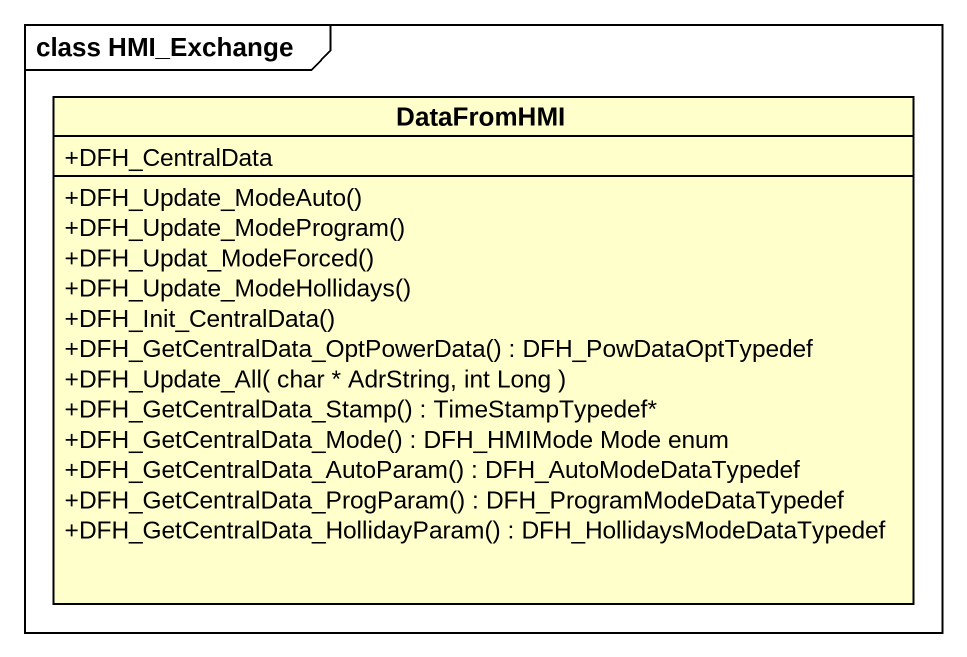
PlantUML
@startuml
mainframe class HMI_Exchange
hide circle
hide empty members
skinparam classAttributeIconSize 0
class DataFromHMI {
  +DFH_CentralData
  +DFH_Update_ModeAuto()
  +DFH_Update_ModeProgram()
  +DFH_Updat_ModeForced()
  +DFH_Update_ModeHollidays()
  +DFH_Init_CentralData()
  +DFH_GetCentralData_OptPowerData() : DFH_PowDataOptTypedef
  +DFH_Update_All( char * AdrString, int Long )
  +DFH_GetCentralData_Stamp() : TimeStampTypedef*
  +DFH_GetCentralData_Mode() : DFH_HMIMode Mode enum
  +DFH_GetCentralData_AutoParam() : DFH_AutoModeDataTypedef
  +DFH_GetCentralData_ProgParam() : DFH_ProgramModeDataTypedef
  +DFH_GetCentralData_HollidayParam() : DFH_HollidaysModeDataTypedef
}
@enduml
